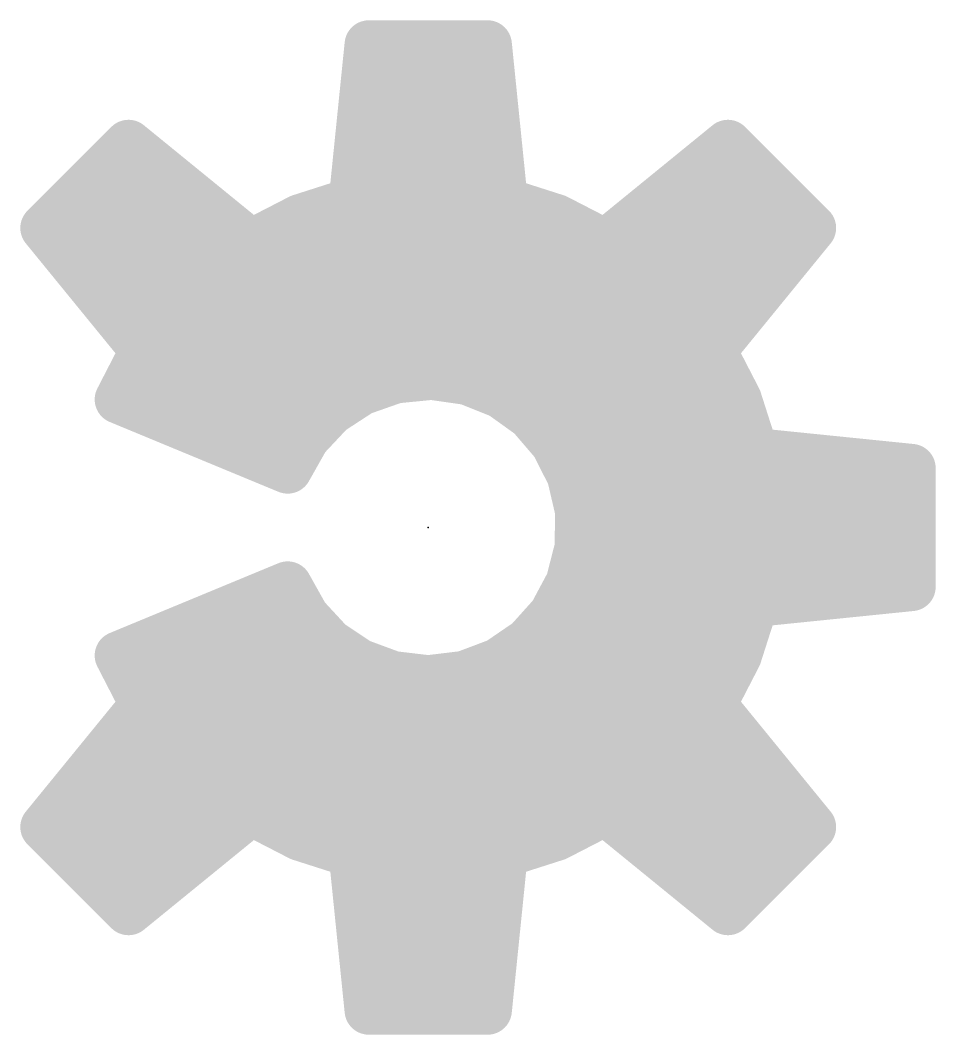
# Model space of a CAD drawing. Extents: x -22 to 85, y -18 to 35.
# Drawn here: x 16.523 to 19.344, y 14.946 to 18.074 of the extents above; entities that cross this region are included whole.
import ezdxf

# ---------------------------------------------------------------- set-up
doc = ezdxf.new("R2010")
doc.units = 0
doc.layers.add('22', color=53, linetype='CONTINUOUS')
doc.layers.add('24', color=53, linetype='CONTINUOUS')

msp = doc.modelspace()

# ---------------------------------------------------------------- linework, layer by layer
at = {"layer": '22', "const_width": 0.15}
for points in [[(17.548, 17.5149), (17.5972, 17.9988)], [(17.5972, 17.9988), (17.9628, 17.9988)], [(17.9628, 17.9988), (18.012, 17.5149)], [(17.5821, 17.85), (17.9779, 17.85)], [(16.598, 17.4335), (16.8565, 17.692)], [(16.8565, 17.692), (17.2335, 17.3846)], [(17.5668, 17.7), (17.9932, 17.7)], [(18.3265, 17.3846), (18.7035, 17.692)], [(18.7035, 17.692), (18.962, 17.4335)], [(16.7145, 17.55), (17.0307, 17.55)], [(17.5516, 17.55), (18.0084, 17.55)], [(18.5293, 17.55), (18.8455, 17.55)], [(17.3853, 17.4628), (17.548, 17.5149)], [(18.012, 17.5149), (18.1747, 17.4628)], [(17.2335, 17.3846), (17.3853, 17.4628)], [(18.1747, 17.4628), (18.3265, 17.3846)], [(16.9054, 17.0565), (16.598, 17.4335)], [(18.962, 17.4335), (18.6546, 17.0565)], [(16.6253, 17.4), (17.2146, 17.4)], [(17.2634, 17.4), (18.2966, 17.4)], [(18.3454, 17.4), (18.9347, 17.4)], [(16.7476, 17.25), (18.8124, 17.25)], [(16.8699, 17.1), (18.6901, 17.1)], [(16.8272, 16.9047), (16.9054, 17.0565)], [(18.6546, 17.0565), (18.7328, 16.9047)], [(17.7902, 16.9785), (17.6785, 16.9675)], [(17.9013, 16.9627), (17.7902, 16.9785)], [(16.8505, 16.95), (17.6286, 16.95)], [(17.6785, 16.9675), (17.5727, 16.9303)], [(18.0054, 16.9209), (17.9013, 16.9627)], [(17.9328, 16.95), (18.7095, 16.95)], [(17.5727, 16.9303), (17.4787, 16.869)], [(18.0966, 16.8555), (18.0054, 16.9209)], [(17.3469, 16.6894), (16.8272, 16.9047)], [(18.7328, 16.9047), (18.7849, 16.742)], [(17.4787, 16.869), (17.402, 16.7872)], [(18.1696, 16.7703), (18.0966, 16.8555)], [(17.0799, 16.8), (17.414, 16.8)], [(17.402, 16.7872), (17.3469, 16.6894)], [(18.1442, 16.8), (18.7663, 16.8)], [(18.2204, 16.6702), (18.1696, 16.7703)], [(18.7849, 16.742), (19.2688, 16.6928)], [(19.2688, 16.6928), (19.2688, 16.3272)], [(18.2458, 16.561), (18.2204, 16.6702)], [(18.2251, 16.65), (19.2688, 16.65)], [(18.2446, 16.4488), (18.2458, 16.561)], [(18.2452, 16.5), (19.2688, 16.5)], [(18.2168, 16.3401), (18.2446, 16.4488)], [(18.2193, 16.35), (19.2688, 16.35)], [(16.8272, 16.1153), (17.3469, 16.3306)], [(17.3469, 16.3306), (17.4007, 16.2344)], [(18.1639, 16.2411), (18.2168, 16.3401)], [(19.2688, 16.3272), (18.7849, 16.278)], [(18.7849, 16.278), (18.7328, 16.1153)], [(17.4007, 16.2344), (17.4755, 16.1535)], [(18.089, 16.1576), (18.1639, 16.2411)], [(17.0316, 16.2), (17.4326, 16.2)], [(18.127, 16.2), (18.7599, 16.2)], [(17.9964, 16.0942), (18.089, 16.1576)], [(17.4755, 16.1535), (17.5672, 16.0923)], [(16.9054, 15.9635), (16.8272, 16.1153)], [(18.7328, 16.1153), (18.6546, 15.9635)], [(17.5672, 16.0923), (17.6706, 16.0541)], [(17.8914, 16.0547), (17.9964, 16.0942)], [(16.8608, 16.05), (17.7056, 16.05)], [(17.6706, 16.0541), (17.78, 16.0412)], [(17.78, 16.0412), (17.8914, 16.0547)], [(17.8529, 16.05), (18.6992, 16.05)], [(16.598, 15.5865), (16.9054, 15.9635)], [(18.6546, 15.9635), (18.962, 15.5865)], [(16.8536, 15.9), (18.7064, 15.9)], [(16.7313, 15.75), (18.8287, 15.75)], [(17.2335, 15.6354), (16.8565, 15.328)], [(17.3853, 15.5572), (17.2335, 15.6354)], [(18.3265, 15.6354), (18.1747, 15.5572)], [(18.7035, 15.328), (18.3265, 15.6354)], [(16.609, 15.6), (17.1901, 15.6)], [(17.3022, 15.6), (18.2578, 15.6)], [(18.3699, 15.6), (18.951, 15.6)], [(16.8565, 15.328), (16.598, 15.5865)], [(18.962, 15.5865), (18.7035, 15.328)], [(17.548, 15.5051), (17.3853, 15.5572)], [(18.1747, 15.5572), (18.012, 15.5051)], [(17.5972, 15.0212), (17.548, 15.5051)], [(18.012, 15.5051), (17.9628, 15.0212)], [(16.7345, 15.45), (17.0061, 15.45)], [(17.5536, 15.45), (18.0064, 15.45)], [(18.5539, 15.45), (18.8255, 15.45)], [(17.5689, 15.3), (17.9911, 15.3)], [(17.5841, 15.15), (17.9759, 15.15)], [(17.9628, 15.0212), (17.5972, 15.0212)]]:
    msp.add_lwpolyline(points, dxfattribs=at)
at = {"layer": '22', "const_width": 0.075}
for points in [[(17.5972, 18.0363, 1), (17.5972, 17.9613)], [(17.6345, 17.995, 1), (17.5599, 18.0026)], [(18.0001, 18.0026, 1), (17.9255, 17.995)], [(17.9628, 17.9613, 1), (17.9628, 18.0363)], [(17.5821, 17.8875, 1), (17.5821, 17.8125)], [(17.9779, 17.8125, 1), (17.9779, 17.8875)], [(16.8802, 17.7211, 1), (16.8328, 17.6629)], [(16.883, 17.6655, 1), (16.83, 17.7185)], [(17.5668, 17.7375, 1), (17.5668, 17.6625)], [(17.9932, 17.6625, 1), (17.9932, 17.7375)], [(18.73, 17.7185, 1), (18.677, 17.6655)], [(18.7272, 17.6629, 1), (18.6798, 17.7211)], [(16.7145, 17.5875, 1), (16.7145, 17.5125)], [(17.0307, 17.5125, 1), (17.0307, 17.5875)], [(17.5516, 17.5875, 1), (17.5516, 17.5125)], [(18.0084, 17.5125, 1), (18.0084, 17.5875)], [(18.5293, 17.5875, 1), (18.5293, 17.5125)], [(18.8455, 17.5125, 1), (18.8455, 17.5875)], [(17.5594, 17.4792, 1), (17.5366, 17.5506)], [(18.0234, 17.5506, 1), (18.0006, 17.4792)], [(17.5107, 17.5187, 1), (17.5853, 17.5111)], [(17.9747, 17.5111, 1), (18.0493, 17.5187)], [(17.3739, 17.4985, 1), (17.3968, 17.4271)], [(17.4025, 17.4295, 1), (17.3682, 17.4962)], [(18.1918, 17.4962, 1), (18.1575, 17.4295)], [(18.1632, 17.4271, 1), (18.1861, 17.4985)], [(16.6271, 17.4572, 1), (16.5689, 17.4098)], [(16.5715, 17.46, 1), (16.6245, 17.407)], [(18.9911, 17.4098, 1), (18.9329, 17.4572)], [(18.9355, 17.407, 1), (18.9885, 17.46)], [(16.6253, 17.4375, 1), (16.6253, 17.3625)], [(17.2163, 17.4179, 1), (17.2507, 17.3513)], [(17.2146, 17.3625, 1), (17.2146, 17.4375)], [(17.2634, 17.4375, 1), (17.2634, 17.3625)], [(18.2966, 17.3625, 1), (18.2966, 17.4375)], [(18.3454, 17.4375, 1), (18.3454, 17.3625)], [(18.3093, 17.3513, 1), (18.3437, 17.4179)], [(18.9347, 17.3625, 1), (18.9347, 17.4375)], [(17.2098, 17.3555, 1), (17.2572, 17.4137)], [(18.3028, 17.4137, 1), (18.3502, 17.3555)], [(16.7476, 17.2875, 1), (16.7476, 17.2125)], [(18.8124, 17.2125, 1), (18.8124, 17.2875)], [(16.8699, 17.1375, 1), (16.8699, 17.0625)], [(18.6901, 17.0625, 1), (18.6901, 17.1375)], [(16.9387, 17.0393, 1), (16.8721, 17.0737)], [(16.8763, 17.0328, 1), (16.9345, 17.0802)], [(18.6879, 17.0737, 1), (18.6213, 17.0393)], [(18.6255, 17.0802, 1), (18.6837, 17.0328)], [(17.7955, 17.0157, 1), (17.7849, 16.9414)], [(17.7938, 16.9412, 1), (17.7865, 17.0159)], [(16.8505, 16.9875, 1), (16.8505, 16.9125)], [(17.6286, 16.9125, 1), (17.6286, 16.9875)], [(17.6748, 17.0049, 1), (17.6822, 16.9302)], [(17.691, 16.9322, 1), (17.6661, 17.0029)], [(17.9152, 16.9975, 1), (17.8873, 16.9279)], [(17.9328, 16.9875, 1), (17.9328, 16.9125)], [(17.896, 16.9255, 1), (17.9066, 16.9998)], [(18.7095, 16.9125, 1), (18.7095, 16.9875)], [(17.5602, 16.9657, 1), (17.5851, 16.895)], [(17.5931, 16.8989, 1), (17.5522, 16.9618)], [(18.0272, 16.9513, 1), (17.9835, 16.8904)], [(17.9914, 16.8861, 1), (18.0194, 16.9556)], [(16.8416, 16.9393, 1), (16.8128, 16.8701)], [(16.7939, 16.9219, 1), (16.8605, 16.8875)], [(18.7685, 16.9161, 1), (18.6971, 16.8932)], [(18.6995, 16.8875, 1), (18.7662, 16.9218)], [(17.4582, 16.9005, 1), (17.4992, 16.8376)], [(17.506, 16.8434, 1), (17.4513, 16.8947)], [(18.125, 16.8799, 1), (18.0681, 16.8311)], [(18.0747, 16.825, 1), (18.1184, 16.886)], [(17.0799, 16.8375, 1), (17.0799, 16.7625)], [(17.4346, 16.7688, 1), (17.3693, 16.8056)], [(17.414, 16.7625, 1), (17.414, 16.8375)], [(18.1442, 16.8375, 1), (18.1442, 16.7625)], [(18.7663, 16.7625, 1), (18.7663, 16.8375)], [(17.3746, 16.8128, 1), (17.4293, 16.7615)], [(18.2031, 16.7873, 1), (18.1362, 16.7534)], [(18.1412, 16.7459, 1), (18.1981, 16.7947)], [(18.7887, 16.7793, 1), (18.7811, 16.7047)], [(18.7492, 16.7306, 1), (18.8206, 16.7534)], [(19.3063, 16.6928, 1), (19.2313, 16.6928)], [(19.265, 16.6555, 1), (19.2726, 16.7301)], [(17.3142, 16.7078, 1), (17.3796, 16.671)], [(17.3325, 16.6548, 1), (17.3613, 16.724)], [(18.2569, 16.6788, 1), (18.1838, 16.6617)], [(18.1869, 16.6533, 1), (18.2538, 16.6872)], [(18.2251, 16.6875, 1), (18.2251, 16.6125)], [(19.2688, 16.6125, 1), (19.2688, 16.6875)], [(18.2833, 16.5606, 1), (18.2083, 16.5614)], [(18.2093, 16.5525, 1), (18.2824, 16.5695)], [(18.2452, 16.5375, 1), (18.2452, 16.4625)], [(19.2688, 16.4625, 1), (19.2688, 16.5375)], [(18.2809, 16.4395, 1), (18.2083, 16.4581)], [(18.2071, 16.4492, 1), (18.2821, 16.4484)], [(18.2193, 16.3875, 1), (18.2193, 16.3125)], [(19.2688, 16.3125, 1), (19.2688, 16.3875)], [(17.3796, 16.3489, 1), (17.3142, 16.3123)], [(17.3613, 16.296, 1), (17.3325, 16.3652)], [(18.2498, 16.3224, 1), (18.1837, 16.3578)], [(19.2726, 16.2899, 1), (19.265, 16.3645)], [(18.1804, 16.3494, 1), (18.2531, 16.3308)], [(19.2313, 16.3272, 1), (19.3063, 16.3272)], [(18.7811, 16.3153, 1), (18.7887, 16.2407)], [(18.8206, 16.2666, 1), (18.7492, 16.2894)], [(17.4283, 16.2599, 1), (17.3732, 16.209)], [(18.1308, 16.2588, 1), (18.197, 16.2234)], [(18.1918, 16.2161, 1), (18.136, 16.2661)], [(17.0316, 16.2375, 1), (17.0316, 16.1625)], [(17.368, 16.2161, 1), (17.4335, 16.2528)], [(17.4326, 16.1625, 1), (17.4326, 16.2375)], [(18.127, 16.2375, 1), (18.127, 16.1625)], [(18.7599, 16.1625, 1), (18.7599, 16.2375)], [(18.1102, 16.1266, 1), (18.0678, 16.1885)], [(17.4964, 16.1847, 1), (17.4547, 16.1223)], [(17.448, 16.1281, 1), (17.5031, 16.179)], [(18.0611, 16.1826, 1), (18.1169, 16.1325)], [(16.8605, 16.1325, 1), (16.7939, 16.0981)], [(16.8128, 16.1499, 1), (16.8416, 16.0807)], [(18.7662, 16.0982, 1), (18.6995, 16.1325)], [(17.5801, 16.1275, 1), (17.5542, 16.0571)], [(17.5463, 16.0611, 1), (17.588, 16.1235)], [(17.9752, 16.1251, 1), (18.0176, 16.0632)], [(18.0096, 16.0591, 1), (17.9832, 16.1293)], [(18.6971, 16.1268, 1), (18.7685, 16.1039)], [(16.8608, 16.0875, 1), (16.8608, 16.0125)], [(17.675, 16.0914, 1), (17.6662, 16.0169)], [(17.6576, 16.019, 1), (17.6835, 16.0893)], [(17.7056, 16.0125, 1), (17.7056, 16.0875)], [(17.7755, 16.0784, 1), (17.7845, 16.004)], [(17.7756, 16.004, 1), (17.7844, 16.0784)], [(17.8529, 16.0875, 1), (17.8529, 16.0125)], [(17.8782, 16.0897, 1), (17.9046, 16.0196)], [(17.8959, 16.0174, 1), (17.8869, 16.0919)], [(18.6992, 16.0125, 1), (18.6992, 16.0875)], [(16.8721, 15.9463, 1), (16.9387, 15.9807)], [(16.9345, 15.9398, 1), (16.8763, 15.9872)], [(18.6837, 15.9872, 1), (18.6255, 15.9398)], [(18.6213, 15.9807, 1), (18.6879, 15.9463)], [(16.8536, 15.9375, 1), (16.8536, 15.8625)], [(18.7064, 15.8625, 1), (18.7064, 15.9375)], [(16.7313, 15.7875, 1), (16.7313, 15.7125)], [(18.8287, 15.7125, 1), (18.8287, 15.7875)], [(17.2507, 15.6687, 1), (17.2163, 15.6021)], [(17.2572, 15.6063, 1), (17.2098, 15.6645)], [(18.3502, 15.6645, 1), (18.3028, 15.6063)], [(18.3437, 15.6021, 1), (18.3093, 15.6687)], [(16.609, 15.6375, 1), (16.609, 15.5625)], [(17.1901, 15.5625, 1), (17.1901, 15.6375)], [(17.3022, 15.6375, 1), (17.3022, 15.5625)], [(18.2578, 15.5625, 1), (18.2578, 15.6375)], [(18.3699, 15.6375, 1), (18.3699, 15.5625)], [(18.951, 15.5625, 1), (18.951, 15.6375)], [(16.6245, 15.613, 1), (16.5715, 15.56)], [(16.5689, 15.6102, 1), (16.6271, 15.5628)], [(18.9329, 15.5628, 1), (18.9911, 15.6102)], [(18.9885, 15.56, 1), (18.9355, 15.613)], [(17.3968, 15.5929, 1), (17.3739, 15.5215)], [(17.3682, 15.5238, 1), (17.4025, 15.5905)], [(18.1575, 15.5905, 1), (18.1918, 15.5238)], [(18.1861, 15.5215, 1), (18.1632, 15.5929)], [(17.5853, 15.5089, 1), (17.5107, 15.5013)], [(17.5366, 15.4694, 1), (17.5594, 15.5408)], [(18.0006, 15.5408, 1), (18.0234, 15.4694)], [(18.0493, 15.5013, 1), (17.9747, 15.5089)], [(16.7345, 15.4875, 1), (16.7345, 15.4125)], [(17.0061, 15.4125, 1), (17.0061, 15.4875)], [(17.5536, 15.4875, 1), (17.5536, 15.4125)], [(18.0064, 15.4125, 1), (18.0064, 15.4875)], [(18.5539, 15.4875, 1), (18.5539, 15.4125)], [(18.8255, 15.4125, 1), (18.8255, 15.4875)], [(16.8328, 15.3571, 1), (16.8802, 15.2989)], [(16.83, 15.3015, 1), (16.883, 15.3545)], [(18.677, 15.3545, 1), (18.73, 15.3015)], [(18.6798, 15.2989, 1), (18.7272, 15.3571)], [(17.5689, 15.3375, 1), (17.5689, 15.2625)], [(17.9911, 15.2625, 1), (17.9911, 15.3375)], [(17.5841, 15.1875, 1), (17.5841, 15.1125)], [(17.9759, 15.1125, 1), (17.9759, 15.1875)], [(17.5972, 15.0587, 1), (17.5972, 14.9837)], [(17.9628, 14.9837, 1), (17.9628, 15.0587)], [(17.5599, 15.0174, 1), (17.6345, 15.025)], [(17.9255, 15.025, 1), (18.0001, 15.0174)]]:
    msp.add_lwpolyline(points, format="xyb", dxfattribs=at)
at = {"layer": '24'}
msp.add_point((17.78, 16.51), dxfattribs=at)

doc.saveas('drawing.dxf')
